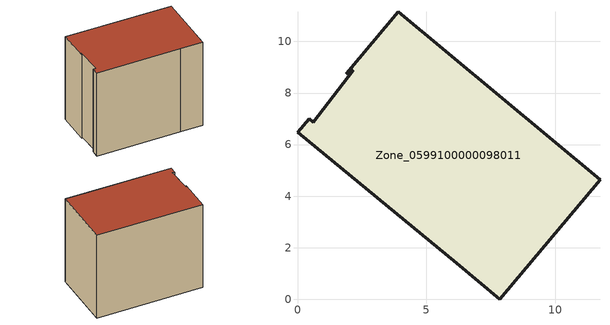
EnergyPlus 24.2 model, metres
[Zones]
Zone_0599100000098011
 floor ground (C_G): 2.17,8.88 1.89,8.74 3.91,11.15 11.73,4.64 7.84,0 6.17,1.4 0,6.47 0.45,7.01 0.6,6.86 z0
 wall outside (C_F): 7.84,0 11.73,4.64 3.91,11.15 1.89,8.74 2.17,8.88 0.6,6.86 0.45,7.01 0,6.47 6.17,1.4 7.84,0 z0:8.66
 roof outside (C_R): 1.89,8.74 2.17,8.88 0.6,6.86 0.45,7.01 0,6.47 6.17,1.4 7.84,0 11.73,4.64 3.91,11.15 z8.66
[BUILDING]
Pand.0599100000098011: North Axis=0; Terrain=City; Loads Convergence Tolerance Value=0.04; Temperature Convergence Tolerance Value=0.4; Solar Distribution=FullExterior; Maximum Number of Warmup Days=25; Minimum Number of Warmup Days=1
[Site:Location]
Rotterdam.The.Hague.AP_ZH_NLD Design_Conditions: Latitude=51.96; Longitude=4.45; Time Zone=1; Elevation=-4.5
[SITE:GROUNDTEMPERATURE:BUILDINGSURFACE]
18, 18, 18, 18, 18, 18, 18, 18, 18, 18, 18, 18
[MATERIAL] Thermal Absorptance=0.9; Solar Absorptance=0.7; Visible Absorptance=0.7
Name | Roughness | Thickness | Conductivity | Density | Specific Heat
G.TI.1946-1964 | MediumSmooth | 0.15 | 1 | 540 | 1210
F.TI.1946-1964 | Rough | 0.3 | 0.857143 | 1920 | 840
R.TI.1946-1964 | MediumRough | 0.2 | 0.277778 | 1500 | 1000
[CONSTRUCTION]
C_G: G.TI.1946-1964
C_F: F.TI.1946-1964
C_R: R.TI.1946-1964
[ZONE]
Zone_0599100000098011: Type=1; Multiplier=1; Ceiling Height=Autocalculate; Volume=Autocalculate; Floor Area=autocalculate; Part of Total Floor Area=Yes
[ZONEINFILTRATION:DESIGNFLOWRATE]
Infil_Zone_0599100000098011: Zone or ZoneList or Space or SpaceList=Zone_0599100000098011; Schedule=AlwaysOn; Design Flow Rate Calculation Method=Flow/Area; Flow Rate per Floor Area=0.003; Constant Term Coefficient=1; Temperature Term Coefficient=0; Velocity Term Coefficient=0; Velocity Squared Term Coefficient=0
[HVACTEMPLATE:ZONE:IDEALLOADSAIRSYSTEM]
Zone_0599100000098011: Maximum Heating Supply Air Temperature=50; Minimum Cooling Supply Air Temperature=13; Maximum Heating Supply Air Humidity Ratio=0.0156; Minimum Cooling Supply Air Humidity Ratio=0.0077; Heating Limit=NoLimit; Cooling Limit=NoLimit; Dehumidification Control Type=ConstantSensibleHeatRatio; Cooling Sensible Heat Ratio=0.7; Dehumidification Setpoint=60; Humidification Control Type=None; Humidification Setpoint=30; Outdoor Air Method=None; Outdoor Air Flow Rate per Person=0.00944; Outdoor Air Flow Rate per Zone Floor Area=0; Outdoor Air Flow Rate per Zone=0; Demand Controlled Ventilation Type=None; Outdoor Air Economizer Type=NoEconomizer; Heat Recovery Type=None; Sensible Heat Recovery Effectiveness=0.7; Latent Heat Recovery Effectiveness=0.65
[ZONECONTROL:THERMOSTAT]
ThermostatControl_Zone_0599100000098011: Zone or ZoneList=Zone_0599100000098011; Control Type Schedule=DualSetpointControlType; Control 1=Thermostat_Zone_0599100000098011; Temperature Difference Between Cutout And Setpoint=0
[THERMOSTATSETPOINT:DUALSETPOINT]
Thermostat_Zone_0599100000098011: Heating Setpoint Temperature Schedule=HeatingSetpoint_Zone_0599100000098011; Cooling Setpoint Temperature Schedule=CoolingSetpoint_Zone_0599100000098011
[SCHEDULE:COMPACT]
HeatingSetpoint_Zone_0599100000098011: Through: 12/31, For: AllDays, Until: 24:00, 21
CoolingSetpoint_Zone_0599100000098011: Through: 12/31, For: AllDays, Until: 24:00, 24
DualSetpointControlType: Through: 12/31, For: AllDays, Until: 24:00, 4
AlwaysOn: Through: 12/31, For: AllDays, Until: 24:00, 1
